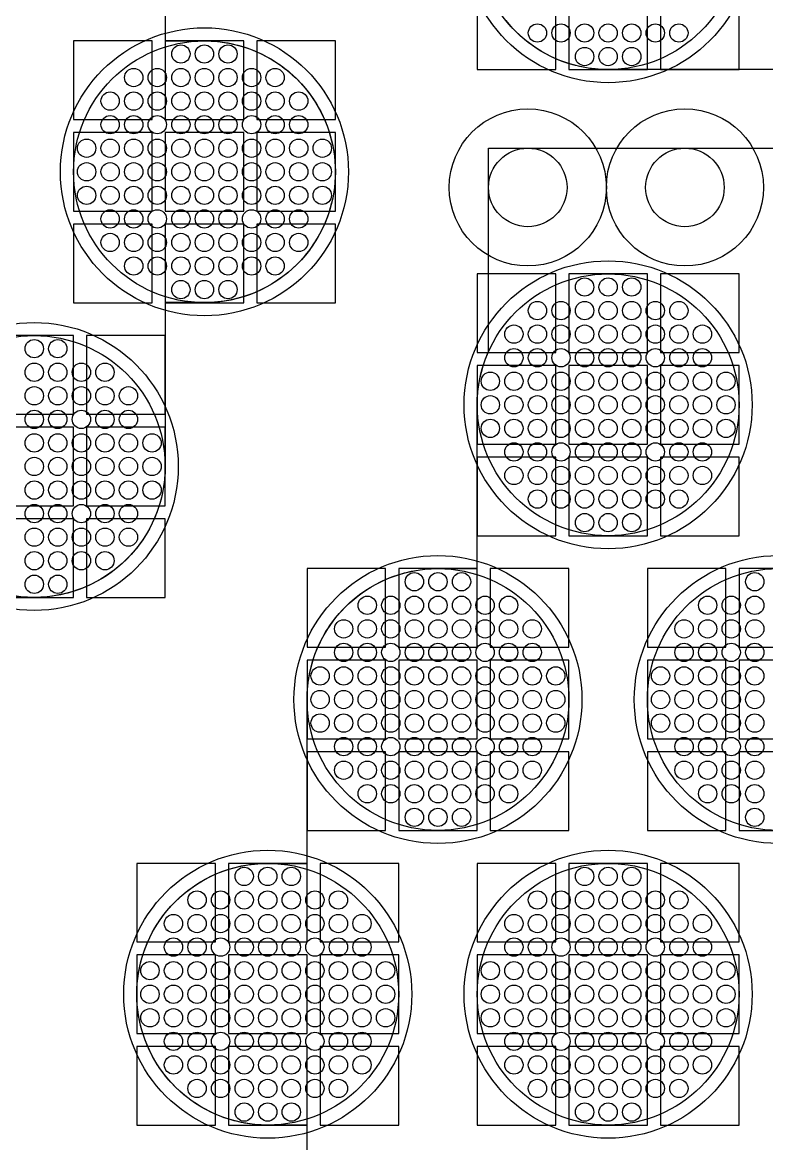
# Model space of a CAD drawing. Extents: x -49 to 54, y -38 to 38.
# Drawn here: x -11.7 to -8.858, y 19.852 to 24.134 of the extents above; entities that cross this region are included whole.
import ezdxf

# ---------------------------------------------------------------- set-up
doc = ezdxf.new("R2010")
doc.units = 0
for name, color, linetype in [('ADHESIVE_VIA_OPENINGS', 30, 'CONTINUOUS'), ('BACK_LAYER', 5, 'CONTINUOUS'), ('COND_LAYER_LOWER_ELECTRODE', 6, 'CONTINUOUS'), ('CONDUCTIVE_LAYER_BACK_LAYER', 2, 'CONTINUOUS'), ('EMITTER', 3, 'CONTINUOUS'), ('LOWER_ELECTRODE', 1, 'CONTINUOUS'), ('SUBSTRATE_VIA', 4, 'CONTINUOUS')]:
    doc.layers.add(name, color=color, linetype=linetype)

msp = doc.modelspace()

# ---------------------------------------------------------------- linework, layer by layer
at = {"layer": 'ADHESIVE_VIA_OPENINGS'}
for centre in [(-9.7697, 23.5041), (-9.1697, 23.5041)]:
    msp.add_circle(centre, 0.3, dxfattribs=at)
at = {"layer": 'BACK_LAYER'}
for points in [[(-9.9628, 23.9541), (-9.6628, 23.9541), (-9.6628, 24.2541), (-9.9628, 24.2541)], [(-9.6128, 23.9541), (-9.3128, 23.9541), (-9.3128, 24.2541), (-9.6128, 24.2541)], [(-9.2628, 23.9541), (-8.9628, 23.9541), (-8.9628, 24.2541), (-9.2628, 24.2541)], [(-11.5046, 23.7639), (-11.2046, 23.7639), (-11.2046, 24.0639), (-11.5046, 24.0639)], [(-11.1546, 23.7639), (-10.8546, 23.7639), (-10.8546, 24.0639), (-11.1546, 24.0639)], [(-10.8046, 23.7639), (-10.5046, 23.7639), (-10.5046, 24.0639), (-10.8046, 24.0639)], [(-11.5046, 23.4139), (-11.2046, 23.4139), (-11.2046, 23.7139), (-11.5046, 23.7139)], [(-11.1546, 23.4139), (-10.8546, 23.4139), (-10.8546, 23.7139), (-11.1546, 23.7139)], [(-10.8046, 23.4139), (-10.5046, 23.4139), (-10.5046, 23.7139), (-10.8046, 23.7139)], [(-11.5046, 23.0639), (-11.2046, 23.0639), (-11.2046, 23.3639), (-11.5046, 23.3639)], [(-11.1546, 23.0639), (-10.8546, 23.0639), (-10.8546, 23.3639), (-11.1546, 23.3639)], [(-10.8046, 23.0639), (-10.5046, 23.0639), (-10.5046, 23.3639), (-10.8046, 23.3639)], [(-9.9628, 22.8737), (-9.6628, 22.8737), (-9.6628, 23.1737), (-9.9628, 23.1737)], [(-9.6128, 22.8737), (-9.3128, 22.8737), (-9.3128, 23.1737), (-9.6128, 23.1737)], [(-9.2628, 22.8737), (-8.9628, 22.8737), (-8.9628, 23.1737), (-9.2628, 23.1737)], [(-11.8046, 22.6381), (-11.5046, 22.6381), (-11.5046, 22.9381), (-11.8046, 22.9381)], [(-11.4546, 22.6381), (-11.1546, 22.6381), (-11.1546, 22.9381), (-11.4546, 22.9381)], [(-9.9628, 22.5237), (-9.6628, 22.5237), (-9.6628, 22.8237), (-9.9628, 22.8237)], [(-9.6128, 22.5237), (-9.3128, 22.5237), (-9.3128, 22.8237), (-9.6128, 22.8237)], [(-9.2628, 22.5237), (-8.9628, 22.5237), (-8.9628, 22.8237), (-9.2628, 22.8237)], [(-11.8046, 22.2881), (-11.5046, 22.2881), (-11.5046, 22.5881), (-11.8046, 22.5881)], [(-11.4546, 22.2881), (-11.1546, 22.2881), (-11.1546, 22.5881), (-11.4546, 22.5881)], [(-9.9628, 22.1737), (-9.6628, 22.1737), (-9.6628, 22.4737), (-9.9628, 22.4737)], [(-9.6128, 22.1737), (-9.3128, 22.1737), (-9.3128, 22.4737), (-9.6128, 22.4737)], [(-9.2628, 22.1737), (-8.9628, 22.1737), (-8.9628, 22.4737), (-9.2628, 22.4737)], [(-11.8046, 21.9381), (-11.5046, 21.9381), (-11.5046, 22.2381), (-11.8046, 22.2381)], [(-11.4546, 21.9381), (-11.1546, 21.9381), (-11.1546, 22.2381), (-11.4546, 22.2381)], [(-10.6128, 21.7479), (-10.3128, 21.7479), (-10.3128, 22.0479), (-10.6128, 22.0479)], [(-10.2628, 21.7479), (-9.9628, 21.7479), (-9.9628, 22.0479), (-10.2628, 22.0479)], [(-9.9128, 21.7479), (-9.6128, 21.7479), (-9.6128, 22.0479), (-9.9128, 22.0479)], [(-9.3128, 21.7479), (-9.0128, 21.7479), (-9.0128, 22.0479), (-9.3128, 22.0479)], [(-8.9628, 21.7479), (-8.6628, 21.7479), (-8.6628, 22.0479), (-8.9628, 22.0479)], [(-10.6128, 21.3979), (-10.3128, 21.3979), (-10.3128, 21.6979), (-10.6128, 21.6979)], [(-10.2628, 21.3979), (-9.9628, 21.3979), (-9.9628, 21.6979), (-10.2628, 21.6979)], [(-9.9128, 21.3979), (-9.6128, 21.3979), (-9.6128, 21.6979), (-9.9128, 21.6979)], [(-9.3128, 21.3979), (-9.0128, 21.3979), (-9.0128, 21.6979), (-9.3128, 21.6979)], [(-8.9628, 21.3979), (-8.6628, 21.3979), (-8.6628, 21.6979), (-8.9628, 21.6979)], [(-10.6128, 21.0479), (-10.3128, 21.0479), (-10.3128, 21.3479), (-10.6128, 21.3479)], [(-10.2628, 21.0479), (-9.9628, 21.0479), (-9.9628, 21.3479), (-10.2628, 21.3479)], [(-9.9128, 21.0479), (-9.6128, 21.0479), (-9.6128, 21.3479), (-9.9128, 21.3479)], [(-9.3128, 21.0479), (-9.0128, 21.0479), (-9.0128, 21.3479), (-9.3128, 21.3479)], [(-8.9628, 21.0479), (-8.6628, 21.0479), (-8.6628, 21.3479), (-8.9628, 21.3479)], [(-11.2628, 20.6221), (-10.9628, 20.6221), (-10.9628, 20.9221), (-11.2628, 20.9221)], [(-10.9128, 20.6221), (-10.6128, 20.6221), (-10.6128, 20.9221), (-10.9128, 20.9221)], [(-10.5628, 20.6221), (-10.2628, 20.6221), (-10.2628, 20.9221), (-10.5628, 20.9221)], [(-9.9628, 20.6221), (-9.6628, 20.6221), (-9.6628, 20.9221), (-9.9628, 20.9221)], [(-9.6128, 20.6221), (-9.3128, 20.6221), (-9.3128, 20.9221), (-9.6128, 20.9221)], [(-9.2628, 20.6221), (-8.9628, 20.6221), (-8.9628, 20.9221), (-9.2628, 20.9221)], [(-11.2628, 20.2721), (-10.9628, 20.2721), (-10.9628, 20.5721), (-11.2628, 20.5721)], [(-10.9128, 20.2721), (-10.6128, 20.2721), (-10.6128, 20.5721), (-10.9128, 20.5721)], [(-10.5628, 20.2721), (-10.2628, 20.2721), (-10.2628, 20.5721), (-10.5628, 20.5721)], [(-9.9628, 20.2721), (-9.6628, 20.2721), (-9.6628, 20.5721), (-9.9628, 20.5721)], [(-9.6128, 20.2721), (-9.3128, 20.2721), (-9.3128, 20.5721), (-9.6128, 20.5721)], [(-9.2628, 20.2721), (-8.9628, 20.2721), (-8.9628, 20.5721), (-9.2628, 20.5721)], [(-11.2628, 19.9221), (-10.9628, 19.9221), (-10.9628, 20.2221), (-11.2628, 20.2221)], [(-10.9128, 19.9221), (-10.6128, 19.9221), (-10.6128, 20.2221), (-10.9128, 20.2221)], [(-10.5628, 19.9221), (-10.2628, 19.9221), (-10.2628, 20.2221), (-10.5628, 20.2221)], [(-9.9628, 19.9221), (-9.6628, 19.9221), (-9.6628, 20.2221), (-9.9628, 20.2221)], [(-9.6128, 19.9221), (-9.3128, 19.9221), (-9.3128, 20.2221), (-9.6128, 20.2221)], [(-9.2628, 19.9221), (-8.9628, 19.9221), (-8.9628, 20.2221), (-9.2628, 20.2221)]]:
    msp.add_lwpolyline(points, close=True, dxfattribs=at)
at = {"layer": 'COND_LAYER_LOWER_ELECTRODE'}
for centre in [(-9.4628, 24.4541), (-11.0046, 23.5639), (-9.4628, 22.6737), (-11.6546, 22.4381), (-10.1128, 21.5479), (-8.8128, 21.5479), (-10.7628, 20.4221), (-9.4628, 20.4221)]:
    msp.add_circle(centre, 0.55, dxfattribs=at)
at = {"layer": 'CONDUCTIVE_LAYER_BACK_LAYER'}
for points in [[(-11.1546, 24.6898), (-11.1546, 24.0638), (-10.9947, 24.0638), (-10.9748, 24.063), (-10.955, 24.0615), (-10.9353, 24.0591), (-10.9156, 24.056), (-10.8962, 24.052), (-10.8768, 24.0473), (-10.8577, 24.0419), (-10.8388, 24.0356), (-10.8202, 24.0287), (-10.8019, 24.021), (-10.7839, 24.0126), (-10.7662, 24.0034), (-10.7489, 23.9936), (-10.732, 23.9831), (-10.7156, 23.9719), (-10.6996, 23.9601), (-10.6841, 23.9477), (-10.6691, 23.9346), (-10.6546, 23.921), (-10.6407, 23.9068), (-10.6274, 23.8921), (-10.6146, 23.8768), (-10.6025, 23.861), (-10.591, 23.8448), (-10.5802, 23.8281), (-10.57, 23.8111), (-10.5605, 23.7936), (-10.5517, 23.7757), (-10.5437, 23.7576), (-10.5363, 23.7391), (-10.5297, 23.7203), (-10.5239, 23.7013), (-10.5188, 23.6821), (-10.5145, 23.6627), (-10.511, 23.6431), (-10.5082, 23.6234), (-10.5062, 23.6037), (-10.505, 23.5838), (-10.5046, 23.5639), (-10.505, 23.5441), (-10.5062, 23.5242), (-10.5082, 23.5044), (-10.511, 23.4847), (-10.5145, 23.4652), (-10.5188, 23.4458), (-10.5239, 23.4265), (-10.5297, 23.4075), (-10.5363, 23.3888), (-10.5437, 23.3703), (-10.5517, 23.3521), (-10.5605, 23.3343), (-10.57, 23.3168), (-10.5802, 23.2997), (-10.591, 23.2831), (-10.6025, 23.2668), (-10.6146, 23.2511), (-10.6274, 23.2358), (-10.6407, 23.2211), (-10.6546, 23.2069), (-10.6691, 23.1933), (-10.6841, 23.1802), (-10.6996, 23.1678), (-10.7156, 23.156), (-10.732, 23.1448), (-10.7489, 23.1343), (-10.7662, 23.1245), (-10.7839, 23.1153), (-10.8019, 23.1069), (-10.8202, 23.0992), (-10.8388, 23.0922), (-10.8577, 23.086), (-10.8768, 23.0805), (-10.8962, 23.0759), (-10.9156, 23.0719), (-10.9353, 23.0688), (-10.955, 23.0664), (-10.9748, 23.0648), (-10.9947, 23.064), (-11.1546, 23.064), (-11.1546, 22.4381), (-11.155, 22.4182), (-11.1562, 22.3984), (-11.1582, 22.3786), (-11.161, 22.3589), (-11.1645, 22.3393), (-11.1688, 22.3199), (-11.1739, 22.3007), (-11.1797, 22.2817), (-11.1863, 22.2629), (-11.1937, 22.2445), (-11.2017, 22.2263), (-11.2105, 22.2085), (-11.22, 22.191), (-11.2302, 22.1739), (-11.241, 22.1572), (-11.2525, 22.141), (-11.2646, 22.1253), (-11.2774, 22.11), (-11.2907, 22.0953), (-11.3046, 22.0811), (-11.3191, 22.0674), (-11.3341, 22.0544), (-11.3496, 22.0419), (-11.3656, 22.0301), (-11.382, 22.019), (-11.3989, 22.0084), (-11.4162, 21.9986), (-11.4339, 21.9895), (-11.4519, 21.9811), (-11.4702, 21.9734), (-11.4888, 21.9664), (-11.5077, 21.9602), (-11.5268, 21.9547), (-11.5462, 21.95), (-11.5656, 21.9461), (-11.5853, 21.9429), (-11.605, 21.9406), (-11.6248, 21.939), (-11.6447, 21.9382), (-11.8046, 21.9382)], [(-6.8528, 23.9542), (-9.4727, 23.9542), (-9.4926, 23.955), (-9.5124, 23.9566), (-9.5322, 23.959), (-9.5518, 23.9621), (-9.5713, 23.966), (-9.5906, 23.9707), (-9.6097, 23.9762), (-9.6286, 23.9824), (-9.6472, 23.9894), (-9.6656, 23.9971), (-9.6836, 24.0055), (-9.7012, 24.0146), (-9.7185, 24.0245), (-9.7354, 24.035), (-9.7518, 24.0461), (-9.7678, 24.058), (-9.7833, 24.0704), (-9.7983, 24.0834), (-9.8128, 24.0971), (-9.8267, 24.1113), (-9.8401, 24.126), (-9.8528, 24.1413)], [(-10.6128, 19.2962), (-10.6128, 19.9222), (-10.7727, 19.9222), (-10.7926, 19.923), (-10.8124, 19.9245), (-10.8322, 19.9269), (-10.8518, 19.9301), (-10.8713, 19.934), (-10.8906, 19.9387), (-10.9097, 19.9442), (-10.9286, 19.9504), (-10.9472, 19.9573), (-10.9656, 19.965), (-10.9836, 19.9735), (-11.0012, 19.9826), (-11.0185, 19.9924), (-11.0354, 20.0029), (-11.0518, 20.0141), (-11.0678, 20.0259), (-11.0833, 20.0383), (-11.0983, 20.0514), (-11.1128, 20.065), (-11.1267, 20.0792), (-11.1401, 20.094), (-11.1528, 20.1092), (-11.1649, 20.125), (-11.1764, 20.1412), (-11.1873, 20.1579), (-11.1974, 20.175), (-11.2069, 20.1924), (-11.2157, 20.2103), (-11.2238, 20.2284), (-11.2311, 20.2469), (-11.2377, 20.2657), (-11.2435, 20.2847), (-11.2486, 20.3039), (-11.2529, 20.3233), (-11.2565, 20.3429), (-11.2592, 20.3626), (-11.2612, 20.3824), (-11.2624, 20.4022), (-11.2628, 20.4221), (-11.2624, 20.442), (-11.2612, 20.4618), (-11.2592, 20.4816), (-11.2565, 20.5013), (-11.2529, 20.5208), (-11.2486, 20.5403), (-11.2435, 20.5595), (-11.2377, 20.5785), (-11.2311, 20.5972), (-11.2238, 20.6157), (-11.2157, 20.6339), (-11.2069, 20.6517), (-11.1974, 20.6692), (-11.1873, 20.6863), (-11.1764, 20.703), (-11.1649, 20.7192), (-11.1528, 20.7349), (-11.1401, 20.7502), (-11.1267, 20.7649), (-11.1128, 20.7791), (-11.0983, 20.7928), (-11.0833, 20.8058), (-11.0678, 20.8183), (-11.0518, 20.8301), (-11.0354, 20.8412), (-11.0185, 20.8517), (-11.0012, 20.8616), (-10.9836, 20.8707), (-10.9656, 20.8791), (-10.9472, 20.8868), (-10.9286, 20.8938), (-10.9097, 20.9), (-10.8906, 20.9055), (-10.8713, 20.9102), (-10.8518, 20.9141), (-10.8322, 20.9172), (-10.8124, 20.9196), (-10.7926, 20.9212), (-10.7727, 20.922), (-10.6128, 20.922), (-10.6128, 21.5479), (-10.6124, 21.5678), (-10.6112, 21.5876), (-10.6092, 21.6074), (-10.6065, 21.6271), (-10.6029, 21.6467), (-10.5986, 21.6661), (-10.5935, 21.6853), (-10.5877, 21.7043), (-10.5811, 21.7231), (-10.5738, 21.7415), (-10.5657, 21.7597), (-10.5569, 21.7776), (-10.5474, 21.795), (-10.5373, 21.8121), (-10.5264, 21.8288), (-10.5149, 21.845), (-10.5028, 21.8608), (-10.4901, 21.876), (-10.4767, 21.8908), (-10.4628, 21.905), (-10.4483, 21.9186), (-10.4333, 21.9316), (-10.4178, 21.9441), (-10.4018, 21.9559), (-10.3854, 21.9671), (-10.3685, 21.9776), (-10.3512, 21.9874), (-10.3336, 21.9965), (-10.3156, 22.005), (-10.2972, 22.0127), (-10.2786, 22.0196), (-10.2597, 22.0258), (-10.2406, 22.0313), (-10.2213, 22.036), (-10.2018, 22.0399), (-10.1822, 22.0431), (-10.1624, 22.0454), (-10.1426, 22.047), (-10.1227, 22.0478), (-9.9628, 22.0478), (-9.9628, 22.6737), (-9.9624, 22.6936), (-9.9612, 22.7135), (-9.9592, 22.7333), (-9.9565, 22.7529), (-9.9529, 22.7725), (-9.9486, 22.7919), (-9.9435, 22.8111), (-9.9377, 22.8301), (-9.9311, 22.8489), (-9.9238, 22.8674), (-9.9197, 22.8765), (-9.9197, 23.6541), (-8.1628, 23.6541)]]:
    msp.add_lwpolyline(points, dxfattribs=at)
at = {"layer": 'EMITTER'}
for centre in [(-9.4628, 24.4541), (-11.0046, 23.5639), (-9.4628, 22.6737), (-11.6546, 22.4381), (-10.1128, 21.5479), (-8.8128, 21.5479), (-10.7628, 20.4221), (-9.4628, 20.4221)]:
    msp.add_circle(centre, 0.5, dxfattribs=at)
at = {"layer": 'LOWER_ELECTRODE'}
for centre in [(-9.7328, 24.0941), (-9.6428, 24.0941), (-9.5528, 24.0941), (-9.4628, 24.0941), (-9.3728, 24.0941), (-9.2828, 24.0941), (-9.1928, 24.0941), (-11.0946, 24.0139), (-11.0046, 24.0139), (-10.9146, 24.0139), (-9.5528, 24.0041), (-9.4628, 24.0041), (-9.3728, 24.0041), (-11.2746, 23.9239), (-11.1846, 23.9239), (-11.0946, 23.9239), (-11.0046, 23.9239), (-10.9146, 23.9239), (-10.8246, 23.9239), (-10.7346, 23.9239), (-11.3646, 23.8339), (-11.2746, 23.8339), (-11.1846, 23.8339), (-11.0946, 23.8339), (-11.0046, 23.8339), (-10.9146, 23.8339), (-10.8246, 23.8339), (-10.7346, 23.8339), (-10.6446, 23.8339), (-11.3646, 23.7439), (-11.2746, 23.7439), (-11.1846, 23.7439), (-11.0946, 23.7439), (-11.0046, 23.7439), (-10.9146, 23.7439), (-10.8246, 23.7439), (-10.7346, 23.7439), (-10.6446, 23.7439), (-11.4546, 23.6539), (-11.3646, 23.6539), (-11.2746, 23.6539), (-11.1846, 23.6539), (-11.0946, 23.6539), (-11.0046, 23.6539), (-10.9146, 23.6539), (-10.8246, 23.6539), (-10.7346, 23.6539), (-10.6446, 23.6539), (-10.5546, 23.6539), (-11.4546, 23.5639), (-11.3646, 23.5639), (-11.2746, 23.5639), (-11.1846, 23.5639), (-11.0946, 23.5639), (-11.0046, 23.5639), (-10.9146, 23.5639), (-10.8246, 23.5639), (-10.7346, 23.5639), (-10.6446, 23.5639), (-10.5546, 23.5639), (-11.4546, 23.4739), (-11.3646, 23.4739), (-11.2746, 23.4739), (-11.1846, 23.4739), (-11.0946, 23.4739), (-11.0046, 23.4739), (-10.9146, 23.4739), (-10.8246, 23.4739), (-10.7346, 23.4739), (-10.6446, 23.4739), (-10.5546, 23.4739), (-11.3646, 23.3839), (-11.2746, 23.3839), (-11.1846, 23.3839), (-11.0946, 23.3839), (-11.0046, 23.3839), (-10.9146, 23.3839), (-10.8246, 23.3839), (-10.7346, 23.3839), (-10.6446, 23.3839), (-11.3646, 23.2939), (-11.2746, 23.2939), (-11.1846, 23.2939), (-11.0946, 23.2939), (-11.0046, 23.2939), (-10.9146, 23.2939), (-10.8246, 23.2939), (-10.7346, 23.2939), (-10.6446, 23.2939), (-11.2746, 23.2039), (-11.1846, 23.2039), (-11.0946, 23.2039), (-11.0046, 23.2039), (-10.9146, 23.2039), (-10.8246, 23.2039), (-10.7346, 23.2039), (-11.0946, 23.1139), (-11.0046, 23.1139), (-10.9146, 23.1139), (-9.5528, 23.1237), (-9.4628, 23.1237), (-9.3728, 23.1237), (-9.7328, 23.0337), (-9.6428, 23.0337), (-9.5528, 23.0337), (-9.4628, 23.0337), (-9.3728, 23.0337), (-9.2828, 23.0337), (-9.1928, 23.0337), (-9.8228, 22.9437), (-9.7328, 22.9437), (-9.6428, 22.9437), (-9.5528, 22.9437), (-9.4628, 22.9437), (-9.3728, 22.9437), (-9.2828, 22.9437), (-9.1928, 22.9437), (-9.1028, 22.9437), (-11.6546, 22.8881), (-11.5646, 22.8881), (-9.8228, 22.8537), (-9.7328, 22.8537), (-9.6428, 22.8537), (-9.5528, 22.8537), (-9.4628, 22.8537), (-9.3728, 22.8537), (-9.2828, 22.8537), (-9.1928, 22.8537), (-9.1028, 22.8537), (-11.6546, 22.7981), (-11.5646, 22.7981), (-11.4746, 22.7981), (-11.3846, 22.7981), (-9.9128, 22.7637), (-9.8228, 22.7637), (-9.7328, 22.7637), (-9.6428, 22.7637), (-9.5528, 22.7637), (-9.4628, 22.7637), (-9.3728, 22.7637), (-9.2828, 22.7637), (-9.1928, 22.7637), (-9.1028, 22.7637), (-9.0128, 22.7637), (-11.6546, 22.7081), (-11.5646, 22.7081), (-11.4746, 22.7081), (-11.3846, 22.7081), (-11.2946, 22.7081), (-9.9128, 22.6737), (-9.8228, 22.6737), (-9.7328, 22.6737), (-9.6428, 22.6737), (-9.5528, 22.6737), (-9.4628, 22.6737), (-9.3728, 22.6737), (-9.2828, 22.6737), (-9.1928, 22.6737), (-9.1028, 22.6737), (-9.0128, 22.6737), (-11.6546, 22.6181), (-11.5646, 22.6181), (-11.4746, 22.6181), (-11.3846, 22.6181), (-11.2946, 22.6181), (-9.9128, 22.5837), (-9.8228, 22.5837), (-9.7328, 22.5837), (-9.6428, 22.5837), (-9.5528, 22.5837), (-9.4628, 22.5837), (-9.3728, 22.5837), (-9.2828, 22.5837), (-9.1928, 22.5837), (-9.1028, 22.5837), (-9.0128, 22.5837), (-11.6546, 22.5281), (-11.5646, 22.5281), (-11.4746, 22.5281), (-11.3846, 22.5281), (-11.2946, 22.5281), (-11.2046, 22.5281), (-9.8228, 22.4937), (-9.7328, 22.4937), (-9.6428, 22.4937), (-9.5528, 22.4937), (-9.4628, 22.4937), (-9.3728, 22.4937), (-9.2828, 22.4937), (-9.1928, 22.4937), (-9.1028, 22.4937), (-11.6546, 22.4381), (-11.5646, 22.4381), (-11.4746, 22.4381), (-11.3846, 22.4381), (-11.2946, 22.4381), (-11.2046, 22.4381), (-9.8228, 22.4037), (-9.7328, 22.4037), (-9.6428, 22.4037), (-9.5528, 22.4037), (-9.4628, 22.4037), (-9.3728, 22.4037), (-9.2828, 22.4037), (-9.1928, 22.4037), (-9.1028, 22.4037), (-11.6546, 22.3481), (-11.5646, 22.3481), (-11.4746, 22.3481), (-11.3846, 22.3481), (-11.2946, 22.3481), (-11.2046, 22.3481), (-9.7328, 22.3137), (-9.6428, 22.3137), (-9.5528, 22.3137), (-9.4628, 22.3137), (-9.3728, 22.3137), (-9.2828, 22.3137), (-9.1928, 22.3137), (-11.6546, 22.2581), (-11.5646, 22.2581), (-11.4746, 22.2581), (-11.3846, 22.2581), (-11.2946, 22.2581), (-9.5528, 22.2237), (-9.4628, 22.2237), (-9.3728, 22.2237), (-11.6546, 22.1681), (-11.5646, 22.1681), (-11.4746, 22.1681), (-11.3846, 22.1681), (-11.2946, 22.1681), (-11.6546, 22.0781), (-11.5646, 22.0781), (-11.4746, 22.0781), (-11.3846, 22.0781), (-11.6546, 21.9881), (-11.5646, 21.9881), (-10.2028, 21.9979), (-10.1128, 21.9979), (-10.0228, 21.9979), (-8.9028, 21.9979), (-10.3828, 21.9079), (-10.2928, 21.9079), (-10.2028, 21.9079), (-10.1128, 21.9079), (-10.0228, 21.9079), (-9.9328, 21.9079), (-9.8428, 21.9079), (-9.0828, 21.9079), (-8.9928, 21.9079), (-8.9028, 21.9079), (-10.4728, 21.8179), (-10.3828, 21.8179), (-10.2928, 21.8179), (-10.2028, 21.8179), (-10.1128, 21.8179), (-10.0228, 21.8179), (-9.9328, 21.8179), (-9.8428, 21.8179), (-9.7528, 21.8179), (-9.1728, 21.8179), (-9.0828, 21.8179), (-8.9928, 21.8179), (-8.9028, 21.8179), (-10.4728, 21.7279), (-10.3828, 21.7279), (-10.2928, 21.7279), (-10.2028, 21.7279), (-10.1128, 21.7279), (-10.0228, 21.7279), (-9.9328, 21.7279), (-9.8428, 21.7279), (-9.7528, 21.7279), (-9.1728, 21.7279), (-9.0828, 21.7279), (-8.9928, 21.7279), (-8.9028, 21.7279), (-10.5628, 21.6379), (-10.4728, 21.6379), (-10.3828, 21.6379), (-10.2928, 21.6379), (-10.2028, 21.6379), (-10.1128, 21.6379), (-10.0228, 21.6379), (-9.9328, 21.6379), (-9.8428, 21.6379), (-9.7528, 21.6379), (-9.6628, 21.6379), (-9.2628, 21.6379), (-9.1728, 21.6379), (-9.0828, 21.6379), (-8.9928, 21.6379), (-8.9028, 21.6379), (-10.5628, 21.5479), (-10.4728, 21.5479), (-10.3828, 21.5479), (-10.2928, 21.5479), (-10.2028, 21.5479), (-10.1128, 21.5479), (-10.0228, 21.5479), (-9.9328, 21.5479), (-9.8428, 21.5479), (-9.7528, 21.5479), (-9.6628, 21.5479), (-9.2628, 21.5479), (-9.1728, 21.5479), (-9.0828, 21.5479), (-8.9928, 21.5479), (-8.9028, 21.5479), (-10.5628, 21.4579), (-10.4728, 21.4579), (-10.3828, 21.4579), (-10.2928, 21.4579), (-10.2028, 21.4579), (-10.1128, 21.4579), (-10.0228, 21.4579), (-9.9328, 21.4579), (-9.8428, 21.4579), (-9.7528, 21.4579), (-9.6628, 21.4579), (-9.2628, 21.4579), (-9.1728, 21.4579), (-9.0828, 21.4579), (-8.9928, 21.4579), (-8.9028, 21.4579), (-10.4728, 21.3679), (-10.3828, 21.3679), (-10.2928, 21.3679), (-10.2028, 21.3679), (-10.1128, 21.3679), (-10.0228, 21.3679), (-9.9328, 21.3679), (-9.8428, 21.3679), (-9.7528, 21.3679), (-9.1728, 21.3679), (-9.0828, 21.3679), (-8.9928, 21.3679), (-8.9028, 21.3679), (-10.4728, 21.2779), (-10.3828, 21.2779), (-10.2928, 21.2779), (-10.2028, 21.2779), (-10.1128, 21.2779), (-10.0228, 21.2779), (-9.9328, 21.2779), (-9.8428, 21.2779), (-9.7528, 21.2779), (-9.1728, 21.2779), (-9.0828, 21.2779), (-8.9928, 21.2779), (-8.9028, 21.2779), (-10.3828, 21.1879), (-10.2928, 21.1879), (-10.2028, 21.1879), (-10.1128, 21.1879), (-10.0228, 21.1879), (-9.9328, 21.1879), (-9.8428, 21.1879), (-9.0828, 21.1879), (-8.9928, 21.1879), (-8.9028, 21.1879), (-10.2028, 21.0979), (-10.1128, 21.0979), (-10.0228, 21.0979), (-8.9028, 21.0979), (-10.8528, 20.8721), (-10.7628, 20.8721), (-10.6728, 20.8721), (-9.5528, 20.8721), (-9.4628, 20.8721), (-9.3728, 20.8721), (-11.0328, 20.7821), (-10.9428, 20.7821), (-10.8528, 20.7821), (-10.7628, 20.7821), (-10.6728, 20.7821), (-10.5828, 20.7821), (-10.4928, 20.7821), (-9.7328, 20.7821), (-9.6428, 20.7821), (-9.5528, 20.7821), (-9.4628, 20.7821), (-9.3728, 20.7821), (-9.2828, 20.7821), (-9.1928, 20.7821), (-11.1228, 20.6921), (-11.0328, 20.6921), (-10.9428, 20.6921), (-10.8528, 20.6921), (-10.7628, 20.6921), (-10.6728, 20.6921), (-10.5828, 20.6921), (-10.4928, 20.6921), (-10.4028, 20.6921), (-9.8228, 20.6921), (-9.7328, 20.6921), (-9.6428, 20.6921), (-9.5528, 20.6921), (-9.4628, 20.6921), (-9.3728, 20.6921), (-9.2828, 20.6921), (-9.1928, 20.6921), (-9.1028, 20.6921), (-11.1228, 20.6021), (-11.0328, 20.6021), (-10.9428, 20.6021), (-10.8528, 20.6021), (-10.7628, 20.6021), (-10.6728, 20.6021), (-10.5828, 20.6021), (-10.4928, 20.6021), (-10.4028, 20.6021), (-9.8228, 20.6021), (-9.7328, 20.6021), (-9.6428, 20.6021), (-9.5528, 20.6021), (-9.4628, 20.6021), (-9.3728, 20.6021), (-9.2828, 20.6021), (-9.1928, 20.6021), (-9.1028, 20.6021), (-11.2128, 20.5121), (-11.1228, 20.5121), (-11.0328, 20.5121), (-10.9428, 20.5121), (-10.8528, 20.5121), (-10.7628, 20.5121), (-10.6728, 20.5121), (-10.5828, 20.5121), (-10.4928, 20.5121), (-10.4028, 20.5121), (-10.3128, 20.5121), (-9.9128, 20.5121), (-9.8228, 20.5121), (-9.7328, 20.5121), (-9.6428, 20.5121), (-9.5528, 20.5121), (-9.4628, 20.5121), (-9.3728, 20.5121), (-9.2828, 20.5121), (-9.1928, 20.5121), (-9.1028, 20.5121), (-9.0128, 20.5121), (-11.2128, 20.4221), (-11.1228, 20.4221), (-11.0328, 20.4221), (-10.9428, 20.4221), (-10.8528, 20.4221), (-10.7628, 20.4221), (-10.6728, 20.4221), (-10.5828, 20.4221), (-10.4928, 20.4221), (-10.4028, 20.4221), (-10.3128, 20.4221), (-9.9128, 20.4221), (-9.8228, 20.4221), (-9.7328, 20.4221), (-9.6428, 20.4221), (-9.5528, 20.4221), (-9.4628, 20.4221), (-9.3728, 20.4221), (-9.2828, 20.4221), (-9.1928, 20.4221), (-9.1028, 20.4221), (-9.0128, 20.4221), (-11.2128, 20.3321), (-11.1228, 20.3321), (-11.0328, 20.3321), (-10.9428, 20.3321), (-10.8528, 20.3321), (-10.7628, 20.3321), (-10.6728, 20.3321), (-10.5828, 20.3321), (-10.4928, 20.3321), (-10.4028, 20.3321), (-10.3128, 20.3321), (-9.9128, 20.3321), (-9.8228, 20.3321), (-9.7328, 20.3321), (-9.6428, 20.3321), (-9.5528, 20.3321), (-9.4628, 20.3321), (-9.3728, 20.3321), (-9.2828, 20.3321), (-9.1928, 20.3321), (-9.1028, 20.3321), (-9.0128, 20.3321), (-11.1228, 20.2421), (-11.0328, 20.2421), (-10.9428, 20.2421), (-10.8528, 20.2421), (-10.7628, 20.2421), (-10.6728, 20.2421), (-10.5828, 20.2421), (-10.4928, 20.2421), (-10.4028, 20.2421), (-9.8228, 20.2421), (-9.7328, 20.2421), (-9.6428, 20.2421), (-9.5528, 20.2421), (-9.4628, 20.2421), (-9.3728, 20.2421), (-9.2828, 20.2421), (-9.1928, 20.2421), (-9.1028, 20.2421), (-11.1228, 20.1521), (-11.0328, 20.1521), (-10.9428, 20.1521), (-10.8528, 20.1521), (-10.7628, 20.1521), (-10.6728, 20.1521), (-10.5828, 20.1521), (-10.4928, 20.1521), (-10.4028, 20.1521), (-9.8228, 20.1521), (-9.7328, 20.1521), (-9.6428, 20.1521), (-9.5528, 20.1521), (-9.4628, 20.1521), (-9.3728, 20.1521), (-9.2828, 20.1521), (-9.1928, 20.1521), (-9.1028, 20.1521), (-11.0328, 20.0621), (-10.9428, 20.0621), (-10.8528, 20.0621), (-10.7628, 20.0621), (-10.6728, 20.0621), (-10.5828, 20.0621), (-10.4928, 20.0621), (-9.7328, 20.0621), (-9.6428, 20.0621), (-9.5528, 20.0621), (-9.4628, 20.0621), (-9.3728, 20.0621), (-9.2828, 20.0621), (-9.1928, 20.0621), (-10.8528, 19.9721), (-10.7628, 19.9721), (-10.6728, 19.9721), (-9.5528, 19.9721), (-9.4628, 19.9721), (-9.3728, 19.9721)]:
    msp.add_circle(centre, 0.035, dxfattribs=at)
at = {"layer": 'SUBSTRATE_VIA'}
for centre in [(-9.7697, 23.5041), (-9.1697, 23.5041)]:
    msp.add_circle(centre, 0.15, dxfattribs=at)

doc.saveas('drawing.dxf')
